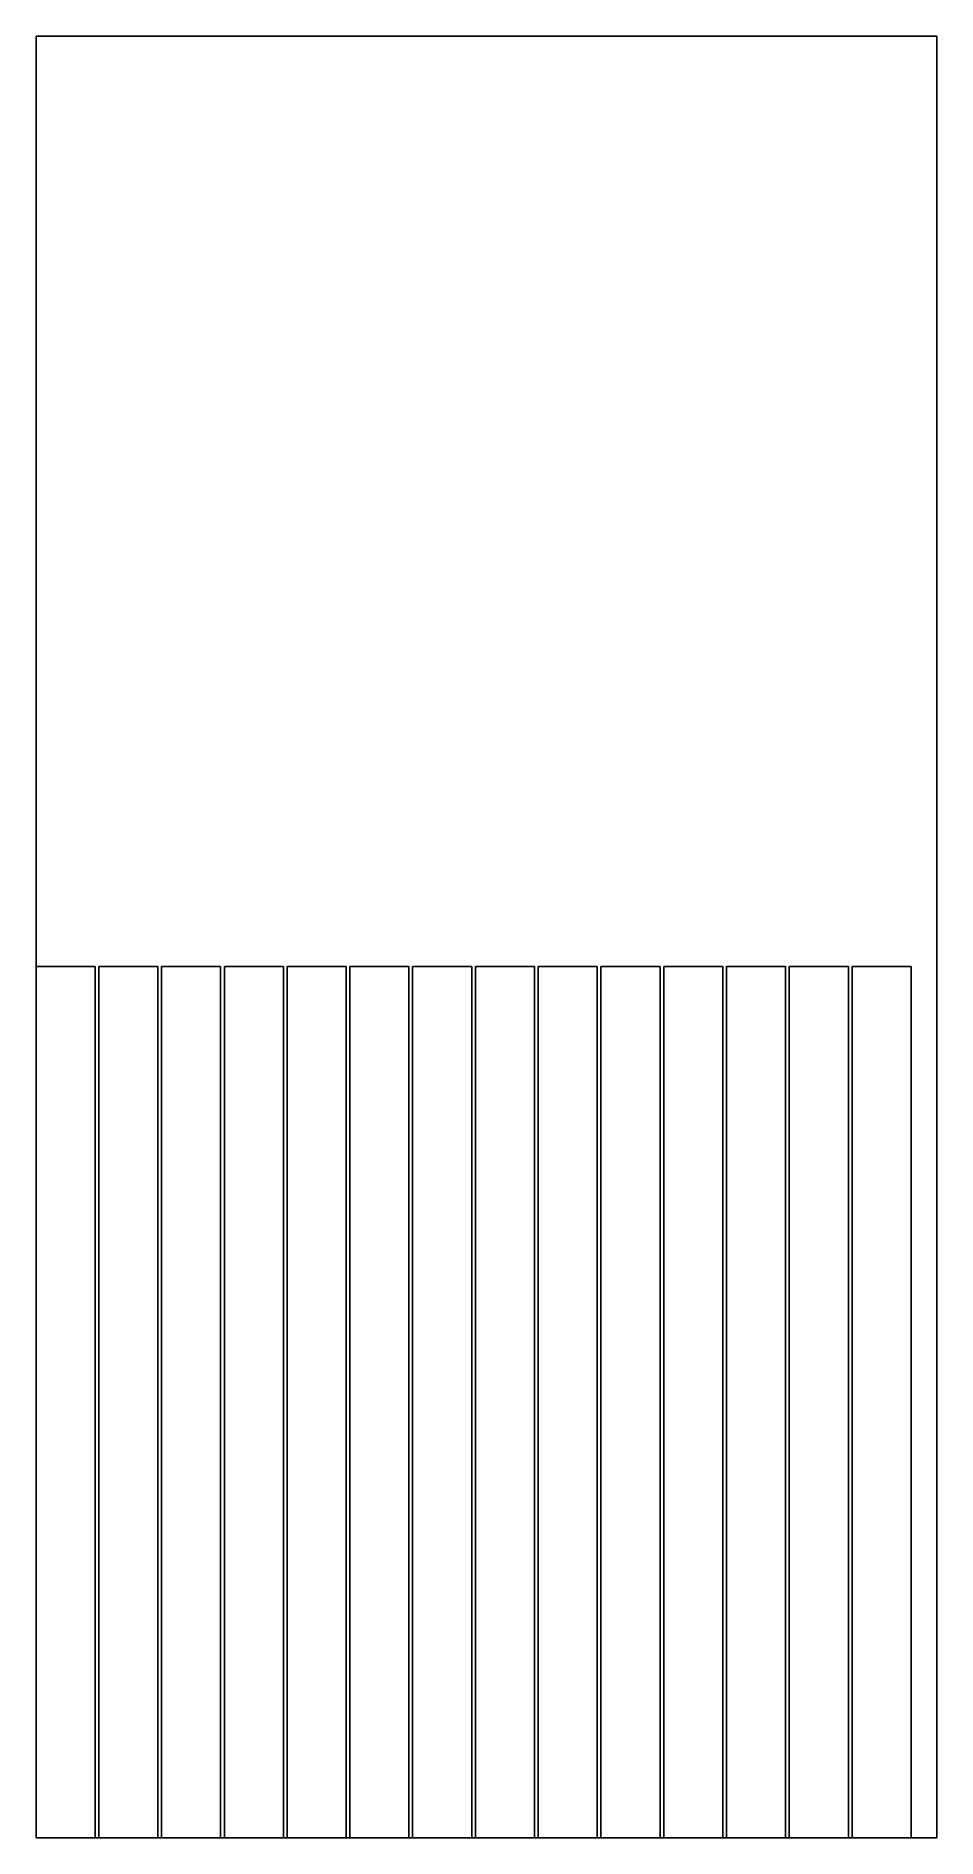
# Model space of a CAD drawing. Header units: millimetres. Extents: x 0 to 1220, y 0 to 2440.
import ezdxf

# ---------------------------------------------------------------- set-up
doc = ezdxf.new("R2010")
doc.units = ezdxf.units.MM
for name, color, linetype in [('Body', 7, 'CONTINUOUS'), ('Body001', 7, 'CONTINUOUS'), ('Body002', 7, 'CONTINUOUS'), ('Body003', 7, 'CONTINUOUS'), ('Body004', 7, 'CONTINUOUS'), ('Body005', 7, 'CONTINUOUS'), ('Body006', 7, 'CONTINUOUS'), ('Body007', 7, 'CONTINUOUS'), ('Body008', 7, 'CONTINUOUS'), ('Body009', 7, 'CONTINUOUS'), ('Body010', 7, 'CONTINUOUS'), ('Body011', 7, 'CONTINUOUS'), ('Body012', 7, 'CONTINUOUS'), ('Body013', 7, 'CONTINUOUS'), ('Rectangle', 7, 'CONTINUOUS')]:
    doc.layers.add(name, color=color, linetype=linetype)

msp = doc.modelspace()

# ---------------------------------------------------------------- linework, layer by layer
at = {"layer": 'Body'}
for p, q in [((0, 1180), (0, 1180, 20)), ((80, 1180), (0, 1180)), ((80, 1180, 20), (0, 1180, 20)), ((0, 1180), (0, 1180, 20)), ((0, 1180), (0, 0)), ((0, 1180, 20), (0, 0, 20)), ((80, 1180), (0, 1180)), ((0, 1180), (0, 0)), ((80, 1180, 20), (0, 1180, 20)), ((0, 1180, 20), (0, 0, 20)), ((80, 1180), (80, 1180, 20)), ((80, 0), (80, 1180)), ((80, 0, 20), (80, 1180, 20)), ((80, 1180), (80, 1180, 20)), ((80, 0), (80, 1180)), ((80, 0, 20), (80, 1180, 20)), ((0, 0), (0, 0, 20)), ((0, 0), (80, 0)), ((0, 0, 20), (80, 0, 20)), ((0, 0), (0, 0, 20)), ((0, 0), (80, 0)), ((0, 0, 20), (80, 0, 20)), ((80, 0), (80, 0, 20)), ((80, 0), (80, 0, 20))]:
    msp.add_line(p, q, dxfattribs=at)
at = {"layer": 'Body001'}
for p, q in [((85, 1180), (85, 1180, 20)), ((165, 1180), (85, 1180)), ((165, 1180, 20), (85, 1180, 20)), ((85, 1180), (85, 1180, 20)), ((85, 1180), (85, 0)), ((85, 1180, 20), (85, 0, 20)), ((165, 1180), (85, 1180)), ((85, 1180), (85, 0)), ((165, 1180, 20), (85, 1180, 20)), ((85, 1180, 20), (85, 0, 20)), ((165, 1180), (165, 1180, 20)), ((165, 0), (165, 1180)), ((165, 0, 20), (165, 1180, 20)), ((165, 1180), (165, 1180, 20)), ((165, 0), (165, 1180)), ((165, 0, 20), (165, 1180, 20)), ((85, 0), (85, 0, 20)), ((85, 0), (165, 0)), ((85, 0, 20), (165, 0, 20)), ((85, 0), (85, 0, 20)), ((85, 0), (165, 0)), ((85, 0, 20), (165, 0, 20)), ((165, 0), (165, 0, 20)), ((165, 0), (165, 0, 20))]:
    msp.add_line(p, q, dxfattribs=at)
at = {"layer": 'Body002'}
for p, q in [((170, 1180), (170, 1180, 20)), ((250, 1180), (170, 1180)), ((250, 1180, 20), (170, 1180, 20)), ((170, 1180), (170, 1180, 20)), ((170, 1180), (170, 0)), ((170, 1180, 20), (170, 0, 20)), ((250, 1180), (170, 1180)), ((170, 1180), (170, 0)), ((250, 1180, 20), (170, 1180, 20)), ((170, 1180, 20), (170, 0, 20)), ((250, 1180), (250, 1180, 20)), ((250, 0), (250, 1180)), ((250, 0, 20), (250, 1180, 20)), ((250, 1180), (250, 1180, 20)), ((250, 0), (250, 1180)), ((250, 0, 20), (250, 1180, 20)), ((170, 0), (170, 0, 20)), ((170, 0), (250, 0)), ((170, 0, 20), (250, 0, 20)), ((170, 0), (170, 0, 20)), ((170, 0), (250, 0)), ((170, 0, 20), (250, 0, 20)), ((250, 0), (250, 0, 20)), ((250, 0), (250, 0, 20))]:
    msp.add_line(p, q, dxfattribs=at)
at = {"layer": 'Body003'}
for p, q in [((255, 1180), (255, 1180, 20)), ((335, 1180), (255, 1180)), ((335, 1180, 20), (255, 1180, 20)), ((255, 1180), (255, 1180, 20)), ((255, 1180), (255, 0)), ((255, 1180, 20), (255, 0, 20)), ((335, 1180), (255, 1180)), ((255, 1180), (255, 0)), ((335, 1180, 20), (255, 1180, 20)), ((255, 1180, 20), (255, 0, 20)), ((335, 1180), (335, 1180, 20)), ((335, 0), (335, 1180)), ((335, 0, 20), (335, 1180, 20)), ((335, 1180), (335, 1180, 20)), ((335, 0), (335, 1180)), ((335, 0, 20), (335, 1180, 20)), ((255, 0), (255, 0, 20)), ((255, 0), (335, 0)), ((255, 0, 20), (335, 0, 20)), ((255, 0), (255, 0, 20)), ((255, 0), (335, 0)), ((255, 0, 20), (335, 0, 20)), ((335, 0), (335, 0, 20)), ((335, 0), (335, 0, 20))]:
    msp.add_line(p, q, dxfattribs=at)
at = {"layer": 'Body004'}
for p, q in [((340, 1180), (340, 1180, 20)), ((420, 1180), (340, 1180)), ((420, 1180, 20), (340, 1180, 20)), ((340, 1180), (340, 1180, 20)), ((340, 1180), (340, 0)), ((340, 1180, 20), (340, 0, 20)), ((420, 1180), (340, 1180)), ((340, 1180), (340, 0)), ((420, 1180, 20), (340, 1180, 20)), ((340, 1180, 20), (340, 0, 20)), ((420, 1180), (420, 1180, 20)), ((420, 0), (420, 1180)), ((420, 0, 20), (420, 1180, 20)), ((420, 1180), (420, 1180, 20)), ((420, 0), (420, 1180)), ((420, 0, 20), (420, 1180, 20)), ((340, 0), (340, 0, 20)), ((340, 0), (420, 0)), ((340, 0, 20), (420, 0, 20)), ((340, 0), (340, 0, 20)), ((340, 0), (420, 0)), ((340, 0, 20), (420, 0, 20)), ((420, 0), (420, 0, 20)), ((420, 0), (420, 0, 20))]:
    msp.add_line(p, q, dxfattribs=at)
at = {"layer": 'Body005'}
for p, q in [((425, 1180), (425, 1180, 20)), ((505, 1180), (425, 1180)), ((505, 1180, 20), (425, 1180, 20)), ((425, 1180), (425, 1180, 20)), ((425, 1180), (425, 0)), ((425, 1180, 20), (425, 0, 20)), ((505, 1180), (425, 1180)), ((425, 1180), (425, 0)), ((505, 1180, 20), (425, 1180, 20)), ((425, 1180, 20), (425, 0, 20)), ((505, 1180), (505, 1180, 20)), ((505, 0), (505, 1180)), ((505, 0, 20), (505, 1180, 20)), ((505, 1180), (505, 1180, 20)), ((505, 0), (505, 1180)), ((505, 0, 20), (505, 1180, 20)), ((425, 0), (425, 0, 20)), ((425, 0), (505, 0)), ((425, 0, 20), (505, 0, 20)), ((425, 0), (425, 0, 20)), ((425, 0), (505, 0)), ((425, 0, 20), (505, 0, 20)), ((505, 0), (505, 0, 20)), ((505, 0), (505, 0, 20))]:
    msp.add_line(p, q, dxfattribs=at)
at = {"layer": 'Body006'}
for p, q in [((510, 1180), (510, 1180, 20)), ((590, 1180), (510, 1180)), ((590, 1180, 20), (510, 1180, 20)), ((510, 1180), (510, 1180, 20)), ((510, 1180), (510, 0)), ((510, 1180, 20), (510, 0, 20)), ((590, 1180), (510, 1180)), ((510, 1180), (510, 0)), ((590, 1180, 20), (510, 1180, 20)), ((510, 1180, 20), (510, 0, 20)), ((590, 1180), (590, 1180, 20)), ((590, 0), (590, 1180)), ((590, 0, 20), (590, 1180, 20)), ((590, 1180), (590, 1180, 20)), ((590, 0), (590, 1180)), ((590, 0, 20), (590, 1180, 20)), ((510, 0), (510, 0, 20)), ((510, 0), (590, 0)), ((510, 0, 20), (590, 0, 20)), ((510, 0), (510, 0, 20)), ((510, 0), (590, 0)), ((510, 0, 20), (590, 0, 20)), ((590, 0), (590, 0, 20)), ((590, 0), (590, 0, 20))]:
    msp.add_line(p, q, dxfattribs=at)
at = {"layer": 'Body007'}
for p, q in [((595, 1180), (595, 1180, 20)), ((675, 1180), (595, 1180)), ((675, 1180, 20), (595, 1180, 20)), ((595, 1180), (595, 1180, 20)), ((595, 1180), (595, 0)), ((595, 1180, 20), (595, 0, 20)), ((675, 1180), (595, 1180)), ((595, 1180), (595, 0)), ((675, 1180, 20), (595, 1180, 20)), ((595, 1180, 20), (595, 0, 20)), ((675, 1180), (675, 1180, 20)), ((675, 0), (675, 1180)), ((675, 0, 20), (675, 1180, 20)), ((675, 1180), (675, 1180, 20)), ((675, 0), (675, 1180)), ((675, 0, 20), (675, 1180, 20)), ((595, 0), (595, 0, 20)), ((595, 0), (675, 0)), ((595, 0, 20), (675, 0, 20)), ((595, 0), (595, 0, 20)), ((595, 0), (675, 0)), ((595, 0, 20), (675, 0, 20)), ((675, 0), (675, 0, 20)), ((675, 0), (675, 0, 20))]:
    msp.add_line(p, q, dxfattribs=at)
at = {"layer": 'Body008'}
for p, q in [((680, 1180), (680, 1180, 20)), ((760, 1180), (680, 1180)), ((760, 1180, 20), (680, 1180, 20)), ((680, 1180), (680, 1180, 20)), ((680, 1180), (680, 0)), ((680, 1180, 20), (680, 0, 20)), ((760, 1180), (680, 1180)), ((680, 1180), (680, 0)), ((760, 1180, 20), (680, 1180, 20)), ((680, 1180, 20), (680, 0, 20)), ((760, 1180), (760, 1180, 20)), ((760, 0), (760, 1180)), ((760, 0, 20), (760, 1180, 20)), ((760, 1180), (760, 1180, 20)), ((760, 0), (760, 1180)), ((760, 0, 20), (760, 1180, 20)), ((680, 0), (680, 0, 20)), ((680, 0), (760, 0)), ((680, 0, 20), (760, 0, 20)), ((680, 0), (680, 0, 20)), ((680, 0), (760, 0)), ((680, 0, 20), (760, 0, 20)), ((760, 0), (760, 0, 20)), ((760, 0), (760, 0, 20))]:
    msp.add_line(p, q, dxfattribs=at)
at = {"layer": 'Body009'}
for p, q in [((765, 1180), (765, 1180, 20)), ((845, 1180), (765, 1180)), ((845, 1180, 20), (765, 1180, 20)), ((765, 1180), (765, 1180, 20)), ((765, 1180), (765, 0)), ((765, 1180, 20), (765, 0, 20)), ((845, 1180), (765, 1180)), ((765, 1180), (765, 0)), ((845, 1180, 20), (765, 1180, 20)), ((765, 1180, 20), (765, 0, 20)), ((845, 1180), (845, 1180, 20)), ((845, 0), (845, 1180)), ((845, 0, 20), (845, 1180, 20)), ((845, 1180), (845, 1180, 20)), ((845, 0), (845, 1180)), ((845, 0, 20), (845, 1180, 20)), ((765, 0), (765, 0, 20)), ((765, 0), (845, 0)), ((765, 0, 20), (845, 0, 20)), ((765, 0), (765, 0, 20)), ((765, 0), (845, 0)), ((765, 0, 20), (845, 0, 20)), ((845, 0), (845, 0, 20)), ((845, 0), (845, 0, 20))]:
    msp.add_line(p, q, dxfattribs=at)
at = {"layer": 'Body010'}
for p, q in [((850, 1180), (850, 1180, 20)), ((930, 1180), (850, 1180)), ((930, 1180, 20), (850, 1180, 20)), ((850, 1180), (850, 1180, 20)), ((850, 1180), (850, 0)), ((850, 1180, 20), (850, 0, 20)), ((930, 1180), (850, 1180)), ((850, 1180), (850, 0)), ((930, 1180, 20), (850, 1180, 20)), ((850, 1180, 20), (850, 0, 20)), ((930, 1180), (930, 1180, 20)), ((930, 0), (930, 1180)), ((930, 0, 20), (930, 1180, 20)), ((930, 1180), (930, 1180, 20)), ((930, 0), (930, 1180)), ((930, 0, 20), (930, 1180, 20)), ((850, 0), (850, 0, 20)), ((850, 0), (930, 0)), ((850, 0, 20), (930, 0, 20)), ((850, 0), (850, 0, 20)), ((850, 0), (930, 0)), ((850, 0, 20), (930, 0, 20)), ((930, 0), (930, 0, 20)), ((930, 0), (930, 0, 20))]:
    msp.add_line(p, q, dxfattribs=at)
at = {"layer": 'Body011'}
for p, q in [((935, 1180), (935, 1180, 20)), ((1015, 1180), (935, 1180)), ((1015, 1180, 20), (935, 1180, 20)), ((935, 1180), (935, 1180, 20)), ((935, 1180), (935, 0)), ((935, 1180, 20), (935, 0, 20)), ((1015, 1180), (935, 1180)), ((935, 1180), (935, 0)), ((1015, 1180, 20), (935, 1180, 20)), ((935, 1180, 20), (935, 0, 20)), ((1015, 1180), (1015, 1180, 20)), ((1015, 0), (1015, 1180)), ((1015, 0, 20), (1015, 1180, 20)), ((1015, 1180), (1015, 1180, 20)), ((1015, 0), (1015, 1180)), ((1015, 0, 20), (1015, 1180, 20)), ((935, 0), (935, 0, 20)), ((935, 0), (1015, 0)), ((935, 0, 20), (1015, 0, 20)), ((935, 0), (935, 0, 20)), ((935, 0), (1015, 0)), ((935, 0, 20), (1015, 0, 20)), ((1015, 0), (1015, 0, 20)), ((1015, 0), (1015, 0, 20))]:
    msp.add_line(p, q, dxfattribs=at)
at = {"layer": 'Body012'}
for p, q in [((1020, 1180), (1020, 1180, 20)), ((1100, 1180), (1020, 1180)), ((1100, 1180, 20), (1020, 1180, 20)), ((1020, 1180), (1020, 1180, 20)), ((1020, 1180), (1020, 0)), ((1020, 1180, 20), (1020, 0, 20)), ((1100, 1180), (1020, 1180)), ((1020, 1180), (1020, 0)), ((1100, 1180, 20), (1020, 1180, 20)), ((1020, 1180, 20), (1020, 0, 20)), ((1100, 1180), (1100, 1180, 20)), ((1100, 0), (1100, 1180)), ((1100, 0, 20), (1100, 1180, 20)), ((1100, 1180), (1100, 1180, 20)), ((1100, 0), (1100, 1180)), ((1100, 0, 20), (1100, 1180, 20)), ((1020, 0), (1020, 0, 20)), ((1020, 0), (1100, 0)), ((1020, 0, 20), (1100, 0, 20)), ((1020, 0), (1020, 0, 20)), ((1020, 0), (1100, 0)), ((1020, 0, 20), (1100, 0, 20)), ((1100, 0), (1100, 0, 20)), ((1100, 0), (1100, 0, 20))]:
    msp.add_line(p, q, dxfattribs=at)
at = {"layer": 'Body013'}
for p, q in [((1105, 1180), (1105, 1180, 20)), ((1185, 1180), (1105, 1180)), ((1185, 1180, 20), (1105, 1180, 20)), ((1105, 1180), (1105, 1180, 20)), ((1105, 1180), (1105, 0)), ((1105, 1180, 20), (1105, 0, 20)), ((1185, 1180), (1105, 1180)), ((1105, 1180), (1105, 0)), ((1185, 1180, 20), (1105, 1180, 20)), ((1105, 1180, 20), (1105, 0, 20)), ((1185, 1180), (1185, 1180, 20)), ((1185, 0), (1185, 1180)), ((1185, 0, 20), (1185, 1180, 20)), ((1185, 1180), (1185, 1180, 20)), ((1185, 0), (1185, 1180)), ((1185, 0, 20), (1185, 1180, 20)), ((1105, 0), (1105, 0, 20)), ((1105, 0), (1185, 0)), ((1105, 0, 20), (1185, 0, 20)), ((1105, 0), (1105, 0, 20)), ((1105, 0), (1185, 0)), ((1105, 0, 20), (1185, 0, 20)), ((1185, 0), (1185, 0, 20)), ((1185, 0), (1185, 0, 20))]:
    msp.add_line(p, q, dxfattribs=at)
at = {"layer": 'Rectangle'}
for p, q in [((1220, 2440), (0, 2440)), ((0, 2440), (0, 0)), ((1220, 0), (1220, 2440)), ((0, 0), (1220, 0))]:
    msp.add_line(p, q, dxfattribs=at)

doc.saveas('drawing.dxf')
